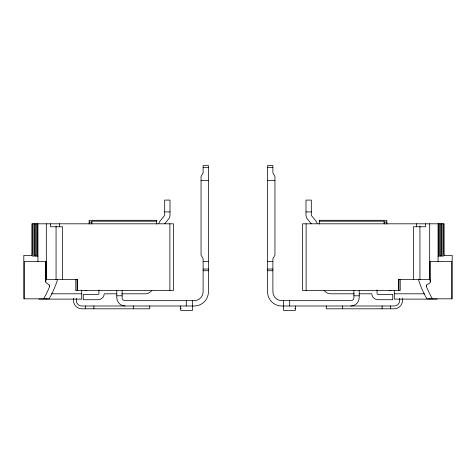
<?xml version="1.0" encoding="UTF-8"?>
<svg xmlns="http://www.w3.org/2000/svg" width="476" height="476" viewBox="0 0 476 476"><rect width="100%" height="100%" fill="white"/><g stroke="black" fill="none" stroke-linecap="round" stroke-linejoin="round"><path stroke-width="0.71" d="M430.274 261.574L430.34 281.988C429.983 284.154 426.448 283.619 426.294 285.963A8.8 3.582 3.8 0 0 426.413 286.558A405.635 165.273 3.8 0 0 432.41 298.821M43.59 298.821A405.635 165.273 -3.8 0 0 49.587 286.558A8.8 3.582 -3.8 0 0 49.706 285.963C49.046 283.315 43.649 283.393 46.142 279.608L77.523 279.608M164.75 223.708L168.462 219.18A6.801 6.801 0 0 0 170.009 214.866L170.009 200.087L164.684 200.087L164.684 214.866A1.476 1.476 0 0 1 164.351 215.806L160.168 220.9A6.801 6.801 0 0 0 158.883 223.369M203.115 167.552L208.44 167.552M267.56 167.552L272.885 167.552M201.05 180.356L208.44 180.356M267.56 180.356L274.95 180.356M164.684 211.909L170.009 211.909M305.991 211.909L311.316 211.909M156.711 221.191L91.814 221.191L91.814 224.059M319.289 221.191L384.186 221.191L384.186 224.059M89.161 222.084L92.13 222.084M383.87 222.084L386.839 222.084M31.446 255.439L23.8 255.439L23.8 298.821L49.111 298.821A412.067 167.891 -3.8 0 0 52.901 291.556A412.829 168.201 -3.8 0 0 57.507 279.608M444.554 255.439L452.2 255.439L452.2 298.821L426.889 298.821A412.067 167.891 3.8 0 1 423.099 291.556A412.829 168.201 3.8 0 1 418.493 279.608M35.884 256.064L34.403 256.064L34.403 223.809M37.872 256.064L36.384 256.064L36.384 223.809M438.128 256.064L439.616 256.064L439.616 223.809M440.116 256.064L441.597 256.064L441.597 223.809M203.115 261.645L208.44 261.645M267.56 261.645L272.885 261.645M203.115 269.035L208.44 269.035M267.56 269.035L272.885 269.035M203.115 270.725L208.44 270.725M267.56 270.725L272.885 270.725M398.477 279.608L429.858 279.608L430.34 281.988M51.521 293.799L81.694 293.799M116.656 293.811L104.226 293.811A6.206 6.206 0 0 1 98.026 299.725L83.246 299.725L83.246 294.406L98.026 294.406A0.887 0.887 0 0 0 98.913 293.519L98.913 289.943M121.779 293.811L145.174 293.811A8.276 8.276 0 0 0 151.874 290.402M354.221 293.811L330.826 293.811A8.276 8.276 0 0 1 324.126 290.402M359.344 293.811L371.774 293.811A6.206 6.206 0 0 0 377.974 299.725L392.754 299.725L392.754 294.406L377.974 294.406A0.887 0.887 0 0 1 377.087 293.519L377.087 289.943M394.307 293.799L424.479 293.799M116.799 295.792L122.118 295.792M353.882 295.792L359.202 295.792M38.83 299.118L81.694 299.118L81.694 290.092M437.17 299.118L394.307 299.118L394.307 290.092M180.648 308.65L181.296 308.65M294.704 308.65L295.352 308.65M311.25 223.708L307.538 219.18A6.801 6.801 0 0 1 305.991 214.866L305.991 200.087L311.316 200.087L311.316 214.866A1.476 1.476 0 0 0 311.649 215.806L315.832 220.9A6.801 6.801 0 0 1 317.117 223.369M451.712 298.821L451.712 261.574L429.59 261.574L429.59 279.608M443.584 223.809L443.584 256.064L442.127 256.064L442.127 223.809M440.484 223.809L440.484 256.064M438.503 223.809L438.503 256.064M438.063 223.809L438.063 261.574M429.679 223.809L429.679 279.608M426.413 285.088L426.413 286.558M425.526 223.809L425.526 226.766L413.382 226.766L413.382 279.608M419.939 226.011L419.939 279.608M416.655 223.809L416.655 226.766M402.512 298.387L402.512 300.523A8.276 8.276 0 0 1 394.235 308.799L326.244 308.799L326.244 305.991M400.221 279.4L400.221 290.515L302.581 290.515L302.581 223.809L444.126 223.809L444.12 252.482A2.975 0.434 -90 0 0 444.554 255.434M399.703 298.387L399.703 300.523A5.468 5.468 0 0 1 394.235 305.991L281.75 305.991A14.191 14.191 0 0 1 267.56 291.8L267.56 165.571L272.885 165.571L272.885 172.818L274.95 176.542L274.95 255.118L272.885 258.843L272.885 291.8A8.871 8.871 0 0 0 281.75 300.671L350.925 300.671A2.957 2.957 0 0 0 353.882 297.714L353.882 290.515M398.823 279.406L398.823 290.515M398.745 290.515L398.745 279.311L398.477 290.515M390.391 305.991L390.391 308.799M386.839 224.059L386.839 220.305L319.289 220.305L319.289 224.059M382.115 305.991L382.115 308.799M359.202 290.515L359.202 297.714A8.276 8.276 0 0 1 350.925 305.991M342.5 305.991L342.5 308.799M306.116 223.809L306.116 290.515M295.352 305.991L295.352 310.429L283.523 310.429L283.571 300.671M289.694 300.671L289.694 305.991M192.477 305.991L192.477 310.429L180.648 310.429L180.648 305.991M192.429 300.671L192.429 305.991M186.306 300.671L186.306 305.991M169.884 223.809L169.884 290.515M156.711 224.059L156.711 220.305L89.161 220.305L89.161 224.059M149.756 305.991L149.756 308.799L81.765 308.799A8.276 8.276 0 0 1 73.488 300.523L73.488 298.387M133.5 305.991L133.5 308.799M122.118 290.515L122.118 297.714A2.957 2.957 0 0 0 125.075 300.671L194.25 300.671A8.871 8.871 0 0 0 203.115 291.8L203.115 258.843L201.05 255.118L201.05 176.542L203.115 172.818L203.115 165.571L208.44 165.571L208.44 291.8A14.191 14.191 0 0 1 194.25 305.991L81.765 305.991A5.468 5.468 0 0 1 76.297 300.523L76.297 298.387M116.799 290.515L116.799 297.714A8.276 8.276 0 0 0 125.075 305.991M93.885 305.991L93.885 308.799M85.609 305.991L85.609 308.799M77.523 290.515L77.255 279.311L77.255 290.515M77.177 279.406L77.177 290.515M75.779 279.4L75.779 290.515L173.419 290.515L173.419 223.809L31.874 223.809L31.88 252.482A2.975 0.434 -90 0 1 31.446 255.434M62.618 279.608L62.618 226.766L50.474 226.766L50.474 223.809M59.345 223.809L59.345 226.766M56.061 226.011L56.061 279.608M49.587 285.088L49.587 286.558M46.41 279.608L46.41 261.574L24.288 261.574L24.288 298.821M46.321 223.809L46.321 279.608M45.726 261.574L45.726 281.608M45.66 261.574L45.66 281.988M37.937 223.809L37.937 261.574M37.497 223.809L37.497 256.064M35.516 223.809L35.516 256.064M33.873 223.809L33.873 256.064L32.416 256.064L32.416 223.809M46.243 298.678A5.575 1.446 90 0 1 46.059 298.928M86.715 290.544A5.028 5.028 0 0 1 85.162 290.3M429.941 298.928A5.575 1.446 -90 0 1 429.757 298.678M390.838 290.3A5.028 5.028 0 0 1 389.285 290.544"/></g></svg>
